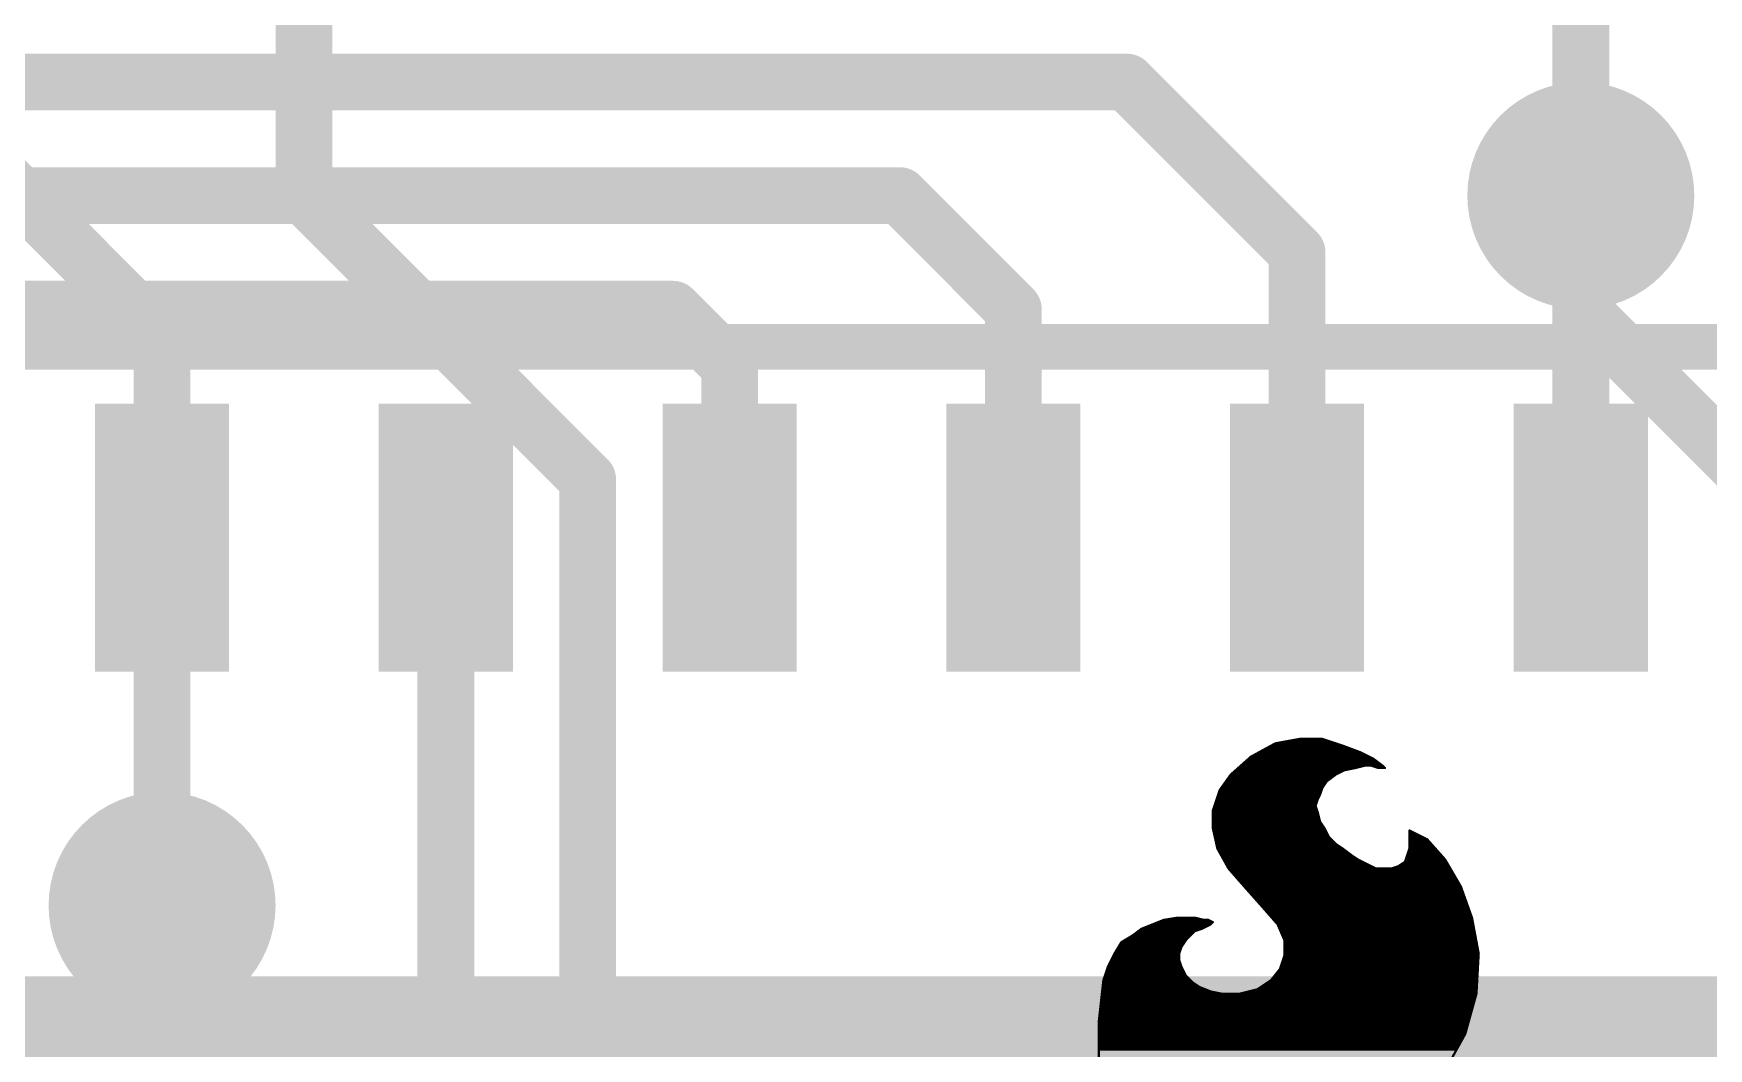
# Model space of a CAD drawing. Extents: x -27 to 80, y -18 to 25.
# Drawn here: x 19.11 to 26.61, y 10.16 to 14.7 of the extents above; entities that cross this region are included whole.
import ezdxf

# ---------------------------------------------------------------- set-up
doc = ezdxf.new("R2010")
doc.units = 0
for name, color, linetype in [('1', 12, 'CONTINUOUS'), ('16', 132, 'CONTINUOUS'), ('18', 110, 'CONTINUOUS'), ('21', 41, 'CONTINUOUS'), ('51', 53, 'CONTINUOUS')]:
    doc.layers.add(name, color=color, linetype=linetype)

# ---------------------------------------------------------------- blocks, each defined once
blk = doc.blocks.new('RECT')
blk.add_solid([(-0.5, -0.5), (0.5, -0.5), (-0.5, 0.5), (0.5, 0.5)])
blk = doc.blocks.new('ROUNDV')
at = {"const_width": 0.5}
blk.add_lwpolyline([(0, -0.25, 1), (0, 0.25, 1), (0, -0.25)], format="xyb", dxfattribs=at)

msp = doc.modelspace()

# ---------------------------------------------------------------- linework, layer by layer
at = {"layer": '1', "const_width": 0.254}
for points in [[(24.003, 14.478), (17.018, 14.478)], [(24.765, 13.716), (24.003, 14.478)], [(22.987, 13.97), (17.272, 13.97)], [(23.495, 13.462), (22.987, 13.97)], [(26.035, 12.44), (26.035, 13.97)], [(24.765, 12.44), (24.765, 13.716)], [(21.971, 13.462), (17.653, 13.462)], [(22.225, 13.208), (21.971, 13.462)], [(23.495, 12.44), (23.495, 13.462)], [(22.225, 12.44), (22.225, 13.208)], [(19.685, 12.44), (19.685, 10.795)], [(20.955, 12.44), (20.955, 10.414)], [(20.955, 10.414), (20.32, 9.779)]]:
    msp.add_lwpolyline(points, dxfattribs=at)
at = {"layer": '1', "const_width": 0.127}
for points in [[(24.0479, 14.5229, 1), (23.9581, 14.4331)], [(24.003, 14.4145, 1), (24.003, 14.5415)], [(23.0319, 14.0149, 1), (22.9421, 13.9251)], [(22.987, 13.9065, 1), (22.987, 14.0335)], [(26.0985, 13.97, 1), (25.9715, 13.97)], [(24.8285, 13.716, 1), (24.7015, 13.716)], [(24.7201, 13.6711, 1), (24.8099, 13.7609)], [(22.0159, 13.5069, 1), (21.9261, 13.4171)], [(21.971, 13.3985, 1), (21.971, 13.5255)], [(23.5585, 13.462, 1), (23.4315, 13.462)], [(23.4501, 13.4171, 1), (23.5399, 13.5069)], [(22.2885, 13.208, 1), (22.1615, 13.208)], [(22.1801, 13.1631, 1), (22.2699, 13.2529)], [(19.7485, 12.44, 1), (19.6215, 12.44)], [(21.0185, 12.44, 1), (20.8915, 12.44)], [(22.1615, 12.44, 1), (22.2885, 12.44)], [(23.4315, 12.44, 1), (23.5585, 12.44)], [(24.7015, 12.44, 1), (24.8285, 12.44)], [(25.9715, 12.44, 1), (26.0985, 12.44)], [(19.6215, 10.795, 1), (19.7485, 10.795)], [(20.9999, 10.3691, 1), (20.9101, 10.4589)], [(20.8915, 10.414, 1), (21.0185, 10.414)]]:
    msp.add_lwpolyline(points, format="xyb", dxfattribs=at)
at = {"layer": '16', "const_width": 0.254}
for points in [[(26.035, 15.494), (26.035, 13.97)], [(20.32, 15.367), (20.32, 13.97)], [(19.685, 13.335), (17.78, 15.24)], [(20.32, 13.97), (21.59, 12.7)], [(26.035, 13.97), (26.035, 13.462)], [(26.797, 12.7), (26.035, 13.462)], [(19.685, 10.795), (19.685, 13.335)], [(21.59, 12.7), (21.59, 8.89)]]:
    msp.add_lwpolyline(points, dxfattribs=at)
at = {"layer": '16', "const_width": 0.127}
for points in [[(20.3649, 14.0149, 1), (20.2751, 13.9251)], [(26.0985, 13.97, 1), (25.9715, 13.97)], [(20.2565, 13.97, 1), (20.3835, 13.97)], [(25.9715, 13.97, 1), (26.0985, 13.97)], [(26.0799, 13.5069, 1), (25.9901, 13.4171)], [(25.9715, 13.462, 1), (26.0985, 13.462)], [(19.7485, 13.335, 1), (19.6215, 13.335)], [(19.6401, 13.2901, 1), (19.7299, 13.3799)], [(21.6535, 12.7, 1), (21.5265, 12.7)], [(21.5451, 12.6551, 1), (21.6349, 12.7449)], [(19.6215, 10.795, 1), (19.7485, 10.795)]]:
    msp.add_lwpolyline(points, format="xyb", dxfattribs=at)
at = {"layer": '21'}
for points, const_width in [([(17.9832, 13.2937), (27.7368, 13.2937)], 0.2032), ([(24.668, 11.52), (24.558, 11.46)], 0.01), ([(24.5763, 11.47), (25.068, 11.47)], 0.01), ([(24.5947, 11.48), (25.048, 11.48)], 0.01), ([(24.613, 11.49), (25.0213, 11.49)], 0.01), ([(24.6313, 11.5), (24.9947, 11.5)], 0.01), ([(24.6497, 11.51), (24.968, 11.51)], 0.01), ([(24.778, 11.54), (24.668, 11.52)], 0.01), ([(24.668, 11.52), (24.938, 11.52)], 0.01), ([(24.723, 11.53), (24.908, 11.53)], 0.01), ([(24.878, 11.54), (24.778, 11.54)], 0.01), ([(24.968, 11.51), (24.878, 11.54)], 0.01), ([(25.048, 11.48), (24.968, 11.51)], 0.01), ([(25.108, 11.45), (25.048, 11.48)], 0.01), ([(24.558, 11.46), (24.468, 11.38)], 0.01), ([(24.4905, 11.4), (24.978, 11.4)], 0.01), ([(24.5018, 11.41), (25.028, 11.41)], 0.01), ([(24.513, 11.42), (25.148, 11.42)], 0.01), ([(24.5243, 11.43), (25.1347, 11.43)], 0.01), ([(24.5355, 11.44), (25.1213, 11.44)], 0.01), ([(24.5467, 11.45), (25.108, 11.45)], 0.01), ([(24.558, 11.46), (25.088, 11.46)], 0.01), ([(24.938, 11.38), (24.978, 11.4)], 0.01), ([(24.978, 11.4), (25.028, 11.41)], 0.01), ([(25.028, 11.41), (25.068, 11.42)], 0.01), ([(25.068, 11.42), (25.098, 11.42)], 0.01), ([(25.098, 11.42), (25.128, 11.41)], 0.01), ([(25.148, 11.42), (25.108, 11.45)], 0.01), ([(25.128, 11.41), (25.158, 11.41)], 0.01), ([(25.128, 11.41), (25.158, 11.41)], 0.01), ([(25.158, 11.41), (25.148, 11.42)], 0.01), ([(24.468, 11.38), (24.418, 11.31)], 0.01), ([(24.4251, 11.32), (24.878, 11.32)], 0.01), ([(24.4323, 11.33), (24.8847, 11.33)], 0.01), ([(24.4394, 11.34), (24.8913, 11.34)], 0.01), ([(24.4466, 11.35), (24.898, 11.35)], 0.01), ([(24.4537, 11.36), (24.9113, 11.36)], 0.01), ([(24.4609, 11.37), (24.9247, 11.37)], 0.01), ([(24.468, 11.38), (24.938, 11.38)], 0.01), ([(24.4793, 11.39), (24.958, 11.39)], 0.01), ([(24.868, 11.29), (24.878, 11.32)], 0.01), ([(24.878, 11.32), (24.898, 11.35)], 0.01), ([(24.898, 11.35), (24.938, 11.38)], 0.01), ([(24.418, 11.31), (24.388, 11.22)], 0.01), ([(24.398, 11.25), (24.8513, 11.25)], 0.01), ([(24.4013, 11.26), (24.8547, 11.26)], 0.01), ([(24.4047, 11.27), (24.858, 11.27)], 0.01), ([(24.408, 11.28), (24.863, 11.28)], 0.01), ([(24.4113, 11.29), (24.868, 11.29)], 0.01), ([(24.4147, 11.3), (24.8713, 11.3)], 0.01), ([(24.418, 11.31), (24.8747, 11.31)], 0.01), ([(24.848, 11.24), (24.858, 11.27)], 0.01), ([(24.858, 11.27), (24.868, 11.29)], 0.01), ([(24.388, 11.22), (24.388, 11.14)], 0.01), ([(24.388, 11.22), (24.8547, 11.22)], 0.01), ([(24.388, 11.21), (24.858, 11.21)], 0.01), ([(24.388, 11.2), (24.8605, 11.2)], 0.01), ([(24.388, 11.19), (24.863, 11.19)], 0.01), ([(24.388, 11.18), (24.8655, 11.18)], 0.01), ([(24.388, 11.17), (24.868, 11.17)], 0.01), ([(24.3913, 11.23), (24.8513, 11.23)], 0.01), ([(24.3947, 11.24), (24.848, 11.24)], 0.01), ([(24.858, 11.21), (24.848, 11.24)], 0.01), ([(24.868, 11.17), (24.858, 11.21)], 0.01), ([(24.888, 11.14), (24.868, 11.17)], 0.01), ([(24.388, 11.16), (24.8747, 11.16)], 0.01), ([(24.388, 11.15), (24.8813, 11.15)], 0.01), ([(24.388, 11.14), (24.408, 11.05)], 0.01), ([(24.388, 11.14), (24.888, 11.14)], 0.01), ([(24.3902, 11.13), (24.893, 11.13)], 0.01), ([(24.3924, 11.12), (24.898, 11.12)], 0.01), ([(24.3947, 11.11), (24.903, 11.11)], 0.01), ([(24.3969, 11.1), (24.908, 11.1)], 0.01), ([(24.908, 11.1), (24.888, 11.14)], 0.01), ([(24.938, 11.07), (24.908, 11.1)], 0.01), ([(25.268, 11.13), (25.268, 11.05)], 0.01), ([(25.348, 11.09), (25.268, 11.13)], 0.01), ([(25.268, 11.12), (25.288, 11.12)], 0.01), ([(25.268, 11.11), (25.308, 11.11)], 0.01), ([(25.268, 11.1), (25.328, 11.1)], 0.01), ([(24.3991, 11.09), (24.918, 11.09)], 0.01), ([(24.4013, 11.08), (24.928, 11.08)], 0.01), ([(24.4036, 11.07), (24.938, 11.07)], 0.01), ([(24.4058, 11.06), (24.953, 11.06)], 0.01), ([(24.408, 11.05), (24.458, 10.96)], 0.01), ([(24.408, 11.05), (24.968, 11.05)], 0.01), ([(24.4136, 11.04), (24.9813, 11.04)], 0.01), ([(24.4191, 11.03), (24.9947, 11.03)], 0.01), ([(24.4247, 11.02), (25.008, 11.02)], 0.01), ([(24.968, 11.05), (24.938, 11.07)], 0.01), ([(25.008, 11.02), (24.968, 11.05)], 0.01), ([(25.038, 11), (25.008, 11.02)], 0.01), ([(25.258, 11.02), (25.248, 10.99)], 0.01), ([(25.268, 11.05), (25.258, 11.02)], 0.01), ([(25.258, 11.02), (25.4102, 11.02)], 0.01), ([(25.2613, 11.03), (25.4013, 11.03)], 0.01), ([(25.2647, 11.04), (25.3924, 11.04)], 0.01), ([(25.268, 11.09), (25.348, 11.09)], 0.01), ([(25.268, 11.08), (25.3569, 11.08)], 0.01), ([(25.268, 11.07), (25.3658, 11.07)], 0.01), ([(25.268, 11.06), (25.3747, 11.06)], 0.01), ([(25.268, 11.05), (25.3836, 11.05)], 0.01), ([(25.428, 11), (25.348, 11.09)], 0.01), ([(24.4302, 11.01), (25.023, 11.01)], 0.01), ([(24.4358, 11), (25.038, 11)], 0.01), ([(24.4413, 10.99), (25.058, 10.99)], 0.01), ([(24.4469, 10.98), (25.078, 10.98)], 0.01), ([(24.4524, 10.97), (25.098, 10.97)], 0.01), ([(24.458, 10.96), (24.528, 10.88)], 0.01), ([(24.458, 10.96), (25.118, 10.96)], 0.01), ([(24.4668, 10.95), (25.4572, 10.95)], 0.01), ([(25.078, 10.98), (25.038, 11)], 0.01), ([(25.118, 10.96), (25.078, 10.98)], 0.01), ([(25.188, 10.96), (25.118, 10.96)], 0.01), ([(25.218, 10.97), (25.188, 10.96)], 0.01), ([(25.188, 10.96), (25.4513, 10.96)], 0.01), ([(25.248, 10.99), (25.218, 10.97)], 0.01), ([(25.218, 10.97), (25.4455, 10.97)], 0.01), ([(25.233, 10.98), (25.4397, 10.98)], 0.01), ([(25.248, 10.99), (25.4338, 10.99)], 0.01), ([(25.2513, 11), (25.428, 11)], 0.01), ([(25.2547, 11.01), (25.4191, 11.01)], 0.01), ([(25.498, 10.88), (25.428, 11)], 0.01), ([(24.4755, 10.94), (25.463, 10.94)], 0.01), ([(24.4842, 10.93), (25.4688, 10.93)], 0.01), ([(24.493, 10.92), (25.4747, 10.92)], 0.01), ([(24.5018, 10.91), (25.4805, 10.91)], 0.01), ([(24.5105, 10.9), (25.4863, 10.9)], 0.01), ([(24.5192, 10.89), (25.4922, 10.89)], 0.01), ([(24.528, 10.88), (24.608, 10.79)], 0.01), ([(24.528, 10.88), (25.498, 10.88)], 0.01), ([(24.5369, 10.87), (25.5016, 10.87)], 0.01), ([(25.548, 10.74), (25.498, 10.88)], 0.01), ([(24.5458, 10.86), (25.5051, 10.86)], 0.01), ([(24.5547, 10.85), (25.5087, 10.85)], 0.01), ([(24.5636, 10.84), (25.5123, 10.84)], 0.01), ([(24.5724, 10.83), (25.5159, 10.83)], 0.01), ([(24.5813, 10.82), (25.5194, 10.82)], 0.01), ([(24.5902, 10.81), (25.523, 10.81)], 0.01), ([(24.5991, 10.8), (25.5266, 10.8)], 0.01), ([(24.168, 10.73), (24.118, 10.71)], 0.01), ([(24.143, 10.72), (24.388, 10.72)], 0.01), ([(24.228, 10.74), (24.168, 10.73)], 0.01), ([(24.168, 10.73), (24.348, 10.73)], 0.01), ([(24.308, 10.74), (24.228, 10.74)], 0.01), ([(24.348, 10.73), (24.308, 10.74)], 0.01), ([(24.368, 10.73), (24.348, 10.73)], 0.01), ([(24.388, 10.72), (24.368, 10.73)], 0.01), ([(24.378, 10.71), (24.388, 10.72)], 0.01), ([(24.608, 10.79), (24.678, 10.71)], 0.01), ([(24.608, 10.79), (25.5301, 10.79)], 0.01), ([(24.6167, 10.78), (25.5337, 10.78)], 0.01), ([(24.6255, 10.77), (25.5373, 10.77)], 0.01), ([(24.6343, 10.76), (25.5409, 10.76)], 0.01), ([(24.643, 10.75), (25.5444, 10.75)], 0.01), ([(24.6517, 10.74), (25.548, 10.74)], 0.01), ([(24.6605, 10.73), (25.5499, 10.73)], 0.01), ([(24.6693, 10.72), (25.5518, 10.72)], 0.01), ([(25.578, 10.58), (25.548, 10.74)], 0.01), ([(24.028, 10.66), (23.978, 10.63)], 0.01), ([(24.0113, 10.65), (24.278, 10.65)], 0.01), ([(24.068, 10.69), (24.028, 10.66)], 0.01), ([(24.028, 10.66), (24.288, 10.66)], 0.01), ([(24.0413, 10.67), (24.298, 10.67)], 0.01), ([(24.0547, 10.68), (24.308, 10.68)], 0.01), ([(24.118, 10.71), (24.068, 10.69)], 0.01), ([(24.068, 10.69), (24.338, 10.69)], 0.01), ([(24.093, 10.7), (24.358, 10.7)], 0.01), ([(24.118, 10.71), (24.378, 10.71)], 0.01), ([(24.268, 10.64), (24.288, 10.66)], 0.01), ([(24.288, 10.66), (24.308, 10.68)], 0.01), ([(24.308, 10.68), (24.338, 10.69)], 0.01), ([(24.338, 10.69), (24.358, 10.7)], 0.01), ([(24.358, 10.7), (24.378, 10.71)], 0.01), ([(24.678, 10.71), (24.708, 10.64)], 0.01), ([(24.678, 10.71), (25.5536, 10.71)], 0.01), ([(24.6823, 10.7), (25.5555, 10.7)], 0.01), ([(24.6866, 10.69), (25.5574, 10.69)], 0.01), ([(24.6909, 10.68), (25.5593, 10.68)], 0.01), ([(24.6951, 10.67), (25.5611, 10.67)], 0.01), ([(24.6994, 10.66), (25.563, 10.66)], 0.01), ([(24.7037, 10.65), (25.5649, 10.65)], 0.01), ([(23.948, 10.58), (23.918, 10.52)], 0.01), ([(23.943, 10.57), (24.238, 10.57)], 0.01), ([(23.978, 10.63), (23.948, 10.58)], 0.01), ([(23.948, 10.58), (24.238, 10.58)], 0.01), ([(23.954, 10.59), (24.2413, 10.59)], 0.01), ([(23.96, 10.6), (24.2447, 10.6)], 0.01), ([(23.966, 10.61), (24.248, 10.61)], 0.01), ([(23.972, 10.62), (24.2547, 10.62)], 0.01), ([(23.978, 10.63), (24.2613, 10.63)], 0.01), ([(23.9947, 10.64), (24.268, 10.64)], 0.01), ([(24.238, 10.58), (24.248, 10.61)], 0.01), ([(24.238, 10.55), (24.238, 10.58)], 0.01), ([(24.248, 10.61), (24.268, 10.64)], 0.01), ([(24.708, 10.57), (24.688, 10.51)], 0.01), ([(24.708, 10.64), (24.708, 10.57)], 0.01), ([(24.708, 10.64), (25.5668, 10.64)], 0.01), ([(24.708, 10.63), (25.5686, 10.63)], 0.01), ([(24.708, 10.62), (25.5705, 10.62)], 0.01), ([(24.708, 10.61), (25.5724, 10.61)], 0.01), ([(24.708, 10.6), (25.5743, 10.6)], 0.01), ([(24.708, 10.59), (25.5761, 10.59)], 0.01), ([(24.708, 10.58), (25.578, 10.58)], 0.01), ([(24.708, 10.57), (25.5774, 10.57)], 0.01), ([(25.568, 10.4), (25.578, 10.58)], 0.01), ([(23.918, 10.52), (23.898, 10.46)], 0.01), ([(23.9113, 10.5), (24.258, 10.5)], 0.01), ([(23.9147, 10.51), (24.253, 10.51)], 0.01), ([(23.918, 10.52), (24.248, 10.52)], 0.01), ([(23.923, 10.53), (24.2447, 10.53)], 0.01), ([(23.928, 10.54), (24.2413, 10.54)], 0.01), ([(23.933, 10.55), (24.238, 10.55)], 0.01), ([(23.938, 10.56), (24.238, 10.56)], 0.01), ([(24.248, 10.52), (24.238, 10.55)], 0.01), ([(24.268, 10.48), (24.248, 10.52)], 0.01), ([(24.688, 10.51), (24.648, 10.46)], 0.01), ([(24.68, 10.5), (25.5736, 10.5)], 0.01), ([(24.688, 10.51), (25.5741, 10.51)], 0.01), ([(24.6913, 10.52), (25.5747, 10.52)], 0.01), ([(24.6947, 10.53), (25.5752, 10.53)], 0.01), ([(24.698, 10.54), (25.5758, 10.54)], 0.01), ([(24.7013, 10.55), (25.5763, 10.55)], 0.01), ([(24.7047, 10.56), (25.5769, 10.56)], 0.01), ([(23.898, 10.46), (23.888, 10.37)], 0.01), ([(23.8936, 10.42), (24.353, 10.42)], 0.01), ([(23.8947, 10.43), (24.328, 10.43)], 0.01), ([(23.8958, 10.44), (24.313, 10.44)], 0.01), ([(23.8969, 10.45), (24.298, 10.45)], 0.01), ([(23.898, 10.46), (24.288, 10.46)], 0.01), ([(23.9013, 10.47), (24.278, 10.47)], 0.01), ([(23.9047, 10.48), (24.268, 10.48)], 0.01), ([(23.908, 10.49), (24.263, 10.49)], 0.01), ([(24.298, 10.45), (24.268, 10.48)], 0.01), ([(24.328, 10.43), (24.298, 10.45)], 0.01), ([(24.378, 10.41), (24.328, 10.43)], 0.01), ([(24.588, 10.42), (24.508, 10.4)], 0.01), ([(24.648, 10.46), (24.588, 10.42)], 0.01), ([(24.588, 10.42), (25.5691, 10.42)], 0.01), ([(24.603, 10.43), (25.5697, 10.43)], 0.01), ([(24.618, 10.44), (25.5702, 10.44)], 0.01), ([(24.633, 10.45), (25.5708, 10.45)], 0.01), ([(24.648, 10.46), (25.5713, 10.46)], 0.01), ([(24.656, 10.47), (25.5719, 10.47)], 0.01), ([(24.664, 10.48), (25.5724, 10.48)], 0.01), ([(24.672, 10.49), (25.573, 10.49)], 0.01), ([(23.888, 10.37), (23.878, 10.28)], 0.01), ([(23.8858, 10.35), (25.5541, 10.35)], 0.01), ([(23.8869, 10.36), (25.5569, 10.36)], 0.01), ([(23.888, 10.37), (25.5597, 10.37)], 0.01), ([(23.8891, 10.38), (25.5624, 10.38)], 0.01), ([(23.8902, 10.39), (25.5652, 10.39)], 0.01), ([(23.8913, 10.4), (24.428, 10.4)], 0.01), ([(23.8924, 10.41), (24.378, 10.41)], 0.01), ([(24.428, 10.4), (24.378, 10.41)], 0.01), ([(24.508, 10.4), (24.428, 10.4)], 0.01), ([(24.508, 10.4), (25.568, 10.4)], 0.01), ([(24.548, 10.41), (25.5686, 10.41)], 0.01), ([(25.518, 10.22), (25.568, 10.4)], 0.01), ([(23.878, 10.28), (23.878, 9)], 0.01), ([(23.878, 10.28), (25.5347, 10.28)], 0.01), ([(23.878, 10.27), (25.5319, 10.27)], 0.01), ([(23.8791, 10.29), (25.5374, 10.29)], 0.01), ([(23.8802, 10.3), (25.5402, 10.3)], 0.01), ([(23.8813, 10.31), (25.543, 10.31)], 0.01), ([(23.8824, 10.32), (25.5458, 10.32)], 0.01), ([(23.8836, 10.33), (25.5486, 10.33)], 0.01), ([(23.8847, 10.34), (25.5513, 10.34)], 0.01), ([(23.878, 10.26), (25.5291, 10.26)], 0.01), ([(23.878, 10.25), (25.5263, 10.25)], 0.01), ([(23.878, 10.24), (25.5236, 10.24)], 0.01), ([(23.878, 10.23), (25.5208, 10.23)], 0.01), ([(23.878, 10.22), (25.518, 10.22)], 0.01), ([(23.878, 10.21), (25.5124, 10.21)], 0.01), ([(23.878, 10.2), (25.5069, 10.2)], 0.01), ([(25.418, 10.04), (25.518, 10.22)], 0.01), ([(23.878, 10.19), (25.5013, 10.19)], 0.01), ([(23.878, 10.18), (25.4958, 10.18)], 0.01), ([(23.878, 10.17), (25.4902, 10.17)], 0.01), ([(23.878, 10.16), (25.4847, 10.16)], 0.01), ([(23.878, 10.15), (25.4791, 10.15)], 0.01)]:
    msp.add_lwpolyline(points, dxfattribs=dict(at, const_width=const_width))
at = {"layer": '21', "const_width": 0.005}
for points in [[(24.5763, 11.4725, 1), (24.5763, 11.4675)], [(24.5947, 11.4825, 1), (24.5947, 11.4775)], [(24.613, 11.4925, 1), (24.613, 11.4875)], [(24.6313, 11.5025, 1), (24.6313, 11.4975)], [(24.6497, 11.5125, 1), (24.6497, 11.5075)], [(24.6676, 11.5225, 1), (24.6684, 11.5175)], [(24.668, 11.5225, 1), (24.668, 11.5175)], [(24.6692, 11.5178, 1), (24.6668, 11.5222)], [(24.723, 11.5325, 1), (24.723, 11.5275)], [(24.778, 11.5425, 1), (24.778, 11.5375)], [(24.7784, 11.5375, 1), (24.7776, 11.5425)], [(24.8788, 11.5424, 1), (24.8772, 11.5376)], [(24.878, 11.5375, 1), (24.878, 11.5425)], [(24.908, 11.5275, 1), (24.908, 11.5325)], [(24.938, 11.5175, 1), (24.938, 11.5225)], [(24.9689, 11.5123, 1), (24.9671, 11.5077)], [(24.9672, 11.5076, 1), (24.9688, 11.5124)], [(24.968, 11.5075, 1), (24.968, 11.5125)], [(24.9947, 11.4975, 1), (24.9947, 11.5025)], [(25.0213, 11.4875, 1), (25.0213, 11.4925)], [(25.0491, 11.4822, 1), (25.0469, 11.4778)], [(25.0471, 11.4777, 1), (25.0489, 11.4823)], [(25.048, 11.4775, 1), (25.048, 11.4825)], [(25.068, 11.4675, 1), (25.068, 11.4725)], [(24.4905, 11.4025, 1), (24.4905, 11.3975)], [(24.5018, 11.4125, 1), (24.5018, 11.4075)], [(24.513, 11.4225, 1), (24.513, 11.4175)], [(24.5243, 11.4325, 1), (24.5243, 11.4275)], [(24.5355, 11.4425, 1), (24.5355, 11.4375)], [(24.5467, 11.4525, 1), (24.5467, 11.4475)], [(24.558, 11.4625, 1), (24.558, 11.4575)], [(24.5568, 11.4622, 1), (24.5592, 11.4578)], [(24.5597, 11.4581, 1), (24.5563, 11.4619)], [(24.9775, 11.4025, 1), (24.9785, 11.3975)], [(24.9791, 11.3978, 1), (24.9769, 11.4022)], [(24.978, 11.3975, 1), (24.978, 11.4025)], [(25.0274, 11.4124, 1), (25.0286, 11.4076)], [(25.0285, 11.4075, 1), (25.0275, 11.4125)], [(25.028, 11.4075, 1), (25.028, 11.4125)], [(25.068, 11.4225, 1), (25.068, 11.4175)], [(25.0686, 11.4176, 1), (25.0674, 11.4224)], [(25.088, 11.4575, 1), (25.088, 11.4625)], [(25.0988, 11.4224, 1), (25.0972, 11.4176)], [(25.098, 11.4175, 1), (25.098, 11.4225)], [(25.1095, 11.452, 1), (25.1065, 11.448)], [(25.1069, 11.4478, 1), (25.1091, 11.4522)], [(25.108, 11.4475, 1), (25.108, 11.4525)], [(25.1213, 11.4375, 1), (25.1213, 11.4425)], [(25.128, 11.4125, 1), (25.128, 11.4075)], [(25.128, 11.4125, 1), (25.128, 11.4075)], [(25.1272, 11.4076, 1), (25.1288, 11.4124)], [(25.1347, 11.4275, 1), (25.1347, 11.4325)], [(25.1498, 11.4218, 1), (25.1462, 11.4182)], [(25.1465, 11.418, 1), (25.1495, 11.422)], [(25.148, 11.4175, 1), (25.148, 11.4225)], [(25.1562, 11.4082, 1), (25.1598, 11.4118)], [(25.158, 11.4075, 1), (25.158, 11.4125)], [(25.158, 11.4075, 1), (25.158, 11.4125)], [(24.4251, 11.3225, 1), (24.4251, 11.3175)], [(24.4323, 11.3325, 1), (24.4323, 11.3275)], [(24.4394, 11.3425, 1), (24.4394, 11.3375)], [(24.4466, 11.3525, 1), (24.4466, 11.3475)], [(24.4537, 11.3625, 1), (24.4537, 11.3575)], [(24.4609, 11.3725, 1), (24.4609, 11.3675)], [(24.468, 11.3825, 1), (24.468, 11.3775)], [(24.4663, 11.3819, 1), (24.4697, 11.3781)], [(24.47, 11.3785, 1), (24.466, 11.3815)], [(24.4793, 11.3925, 1), (24.4793, 11.3875)], [(24.8759, 11.3214, 1), (24.8801, 11.3186)], [(24.8804, 11.3192, 1), (24.8756, 11.3208)], [(24.878, 11.3175, 1), (24.878, 11.3225)], [(24.8847, 11.3275, 1), (24.8847, 11.3325)], [(24.8913, 11.3375, 1), (24.8913, 11.3425)], [(24.8965, 11.352, 1), (24.8995, 11.348)], [(24.9001, 11.3486, 1), (24.8959, 11.3514)], [(24.898, 11.3475, 1), (24.898, 11.3525)], [(24.9113, 11.3575, 1), (24.9113, 11.3625)], [(24.9247, 11.3675, 1), (24.9247, 11.3725)], [(24.9369, 11.3822, 1), (24.9391, 11.3778)], [(24.9395, 11.378, 1), (24.9365, 11.382)], [(24.938, 11.3775, 1), (24.938, 11.3825)], [(24.958, 11.3875, 1), (24.958, 11.3925)], [(24.398, 11.2525, 1), (24.398, 11.2475)], [(24.4013, 11.2625, 1), (24.4013, 11.2575)], [(24.4047, 11.2725, 1), (24.4047, 11.2675)], [(24.408, 11.2825, 1), (24.408, 11.2775)], [(24.4113, 11.2925, 1), (24.4113, 11.2875)], [(24.4147, 11.3025, 1), (24.4147, 11.2975)], [(24.418, 11.3125, 1), (24.418, 11.3075)], [(24.416, 11.3115, 1), (24.42, 11.3085)], [(24.4204, 11.3092, 1), (24.4156, 11.3108)], [(24.8513, 11.2475, 1), (24.8513, 11.2525)], [(24.8547, 11.2575, 1), (24.8547, 11.2625)], [(24.8558, 11.2711, 1), (24.8602, 11.2689)], [(24.8604, 11.2692, 1), (24.8556, 11.2708)], [(24.858, 11.2675, 1), (24.858, 11.2725)], [(24.863, 11.2775, 1), (24.863, 11.2825)], [(24.8656, 11.2908, 1), (24.8704, 11.2892)], [(24.8702, 11.2889, 1), (24.8658, 11.2911)], [(24.868, 11.2875, 1), (24.868, 11.2925)], [(24.8713, 11.2975, 1), (24.8713, 11.3025)], [(24.8747, 11.3075, 1), (24.8747, 11.3125)], [(24.3905, 11.22, 1), (24.3855, 11.22)], [(24.388, 11.2225, 1), (24.388, 11.2175)], [(24.3856, 11.2208, 1), (24.3904, 11.2192)], [(24.388, 11.2125, 1), (24.388, 11.2075)], [(24.388, 11.2025, 1), (24.388, 11.1975)], [(24.388, 11.1925, 1), (24.388, 11.1875)], [(24.388, 11.1825, 1), (24.388, 11.1775)], [(24.388, 11.1725, 1), (24.388, 11.1675)], [(24.3913, 11.2325, 1), (24.3913, 11.2275)], [(24.3947, 11.2425, 1), (24.3947, 11.2375)], [(24.8504, 11.2408, 1), (24.8456, 11.2392)], [(24.8456, 11.2408, 1), (24.8504, 11.2392)], [(24.848, 11.2375, 1), (24.848, 11.2425)], [(24.8513, 11.2275, 1), (24.8513, 11.2325)], [(24.8547, 11.2175, 1), (24.8547, 11.2225)], [(24.8604, 11.2106, 1), (24.8556, 11.2094)], [(24.8556, 11.2092, 1), (24.8604, 11.2108)], [(24.858, 11.2075, 1), (24.858, 11.2125)], [(24.8605, 11.1975, 1), (24.8605, 11.2025)], [(24.863, 11.1875, 1), (24.863, 11.1925)], [(24.8655, 11.1775, 1), (24.8655, 11.1825)], [(24.8701, 11.1714, 1), (24.8659, 11.1686)], [(24.8656, 11.1694, 1), (24.8704, 11.1706)], [(24.868, 11.1675, 1), (24.868, 11.1725)], [(24.388, 11.1625, 1), (24.388, 11.1575)], [(24.388, 11.1525, 1), (24.388, 11.1475)], [(24.3904, 11.1405, 1), (24.3856, 11.1395)], [(24.388, 11.1425, 1), (24.388, 11.1375)], [(24.3855, 11.14, 1), (24.3905, 11.14)], [(24.3902, 11.1325, 1), (24.3902, 11.1275)], [(24.3924, 11.1225, 1), (24.3924, 11.1175)], [(24.3947, 11.1125, 1), (24.3947, 11.1075)], [(24.3969, 11.1025, 1), (24.3969, 11.0975)], [(24.8747, 11.1575, 1), (24.8747, 11.1625)], [(24.8813, 11.1475, 1), (24.8813, 11.1525)], [(24.8902, 11.1411, 1), (24.8858, 11.1389)], [(24.8859, 11.1386, 1), (24.8901, 11.1414)], [(24.888, 11.1375, 1), (24.888, 11.1425)], [(24.893, 11.1275, 1), (24.893, 11.1325)], [(24.898, 11.1175, 1), (24.898, 11.1225)], [(24.903, 11.1075, 1), (24.903, 11.1125)], [(24.9098, 11.1018, 1), (24.9062, 11.0982)], [(24.9058, 11.0989, 1), (24.9102, 11.1011)], [(24.908, 11.0975, 1), (24.908, 11.1025)], [(25.2705, 11.13, 1), (25.2655, 11.13)], [(25.2691, 11.1322, 1), (25.2669, 11.1278)], [(25.268, 11.1225, 1), (25.268, 11.1175)], [(25.268, 11.1125, 1), (25.268, 11.1075)], [(25.268, 11.1025, 1), (25.268, 11.0975)], [(25.288, 11.1175, 1), (25.288, 11.1225)], [(25.308, 11.1075, 1), (25.308, 11.1125)], [(25.328, 11.0975, 1), (25.328, 11.1025)], [(24.3991, 11.0925, 1), (24.3991, 11.0875)], [(24.4013, 11.0825, 1), (24.4013, 11.0775)], [(24.4036, 11.0725, 1), (24.4036, 11.0675)], [(24.4058, 11.0625, 1), (24.4058, 11.0575)], [(24.4102, 11.0512, 1), (24.4058, 11.0488)], [(24.408, 11.0525, 1), (24.408, 11.0475)], [(24.4056, 11.0495, 1), (24.4104, 11.0505)], [(24.4136, 11.0425, 1), (24.4136, 11.0375)], [(24.4191, 11.0325, 1), (24.4191, 11.0275)], [(24.4247, 11.0225, 1), (24.4247, 11.0175)], [(24.918, 11.0875, 1), (24.918, 11.0925)], [(24.928, 11.0775, 1), (24.928, 11.0825)], [(24.9394, 11.0721, 1), (24.9366, 11.0679)], [(24.9362, 11.0682, 1), (24.9398, 11.0718)], [(24.938, 11.0675, 1), (24.938, 11.0725)], [(24.953, 11.0575, 1), (24.953, 11.0625)], [(24.9695, 11.052, 1), (24.9665, 11.048)], [(24.9666, 11.0479, 1), (24.9694, 11.0521)], [(24.968, 11.0475, 1), (24.968, 11.0525)], [(24.9813, 11.0375, 1), (24.9813, 11.0425)], [(24.9947, 11.0275, 1), (24.9947, 11.0325)], [(25.0094, 11.0221, 1), (25.0066, 11.0179)], [(25.0065, 11.018, 1), (25.0095, 11.022)], [(25.008, 11.0175, 1), (25.008, 11.0225)], [(25.258, 11.0225, 1), (25.258, 11.0175)], [(25.2556, 11.0208, 1), (25.2604, 11.0192)], [(25.2604, 11.0192, 1), (25.2556, 11.0208)], [(25.2613, 11.0325, 1), (25.2613, 11.0275)], [(25.2647, 11.0425, 1), (25.2647, 11.0375)], [(25.268, 11.0925, 1), (25.268, 11.0875)], [(25.268, 11.0825, 1), (25.268, 11.0775)], [(25.268, 11.0725, 1), (25.268, 11.0675)], [(25.268, 11.0625, 1), (25.268, 11.0575)], [(25.268, 11.0525, 1), (25.268, 11.0475)], [(25.2655, 11.05, 1), (25.2705, 11.05)], [(25.2704, 11.0492, 1), (25.2656, 11.0508)], [(25.3499, 11.0917, 1), (25.3461, 11.0883)], [(25.3469, 11.0878, 1), (25.3491, 11.0922)], [(25.348, 11.0875, 1), (25.348, 11.0925)], [(25.3569, 11.0775, 1), (25.3569, 11.0825)], [(25.3658, 11.0675, 1), (25.3658, 11.0725)], [(25.3747, 11.0575, 1), (25.3747, 11.0625)], [(25.3836, 11.0475, 1), (25.3836, 11.0525)], [(25.3924, 11.0375, 1), (25.3924, 11.0425)], [(25.4013, 11.0275, 1), (25.4013, 11.0325)], [(25.4102, 11.0175, 1), (25.4102, 11.0225)], [(24.4302, 11.0125, 1), (24.4302, 11.0075)], [(24.4358, 11.0025, 1), (24.4358, 10.9975)], [(24.4413, 10.9925, 1), (24.4413, 10.9875)], [(24.4469, 10.9825, 1), (24.4469, 10.9775)], [(24.4524, 10.9725, 1), (24.4524, 10.9675)], [(24.4599, 10.9616, 1), (24.4561, 10.9584)], [(24.458, 10.9625, 1), (24.458, 10.9575)], [(24.4558, 10.9588, 1), (24.4602, 10.9612)], [(24.4668, 10.9525, 1), (24.4668, 10.9475)], [(25.023, 11.0075, 1), (25.023, 11.0125)], [(25.0391, 11.0022, 1), (25.0369, 10.9978)], [(25.0366, 10.9979, 1), (25.0394, 11.0021)], [(25.038, 10.9975, 1), (25.038, 11.0025)], [(25.058, 10.9875, 1), (25.058, 10.9925)], [(25.0791, 10.9822, 1), (25.0769, 10.9778)], [(25.0769, 10.9778, 1), (25.0791, 10.9822)], [(25.078, 10.9775, 1), (25.078, 10.9825)], [(25.098, 10.9675, 1), (25.098, 10.9725)], [(25.118, 10.9625, 1), (25.118, 10.9575)], [(25.1169, 10.9578, 1), (25.1191, 10.9622)], [(25.118, 10.9575, 1), (25.118, 10.9625)], [(25.188, 10.9625, 1), (25.188, 10.9575)], [(25.1872, 10.9624, 1), (25.1888, 10.9576)], [(25.188, 10.9575, 1), (25.188, 10.9625)], [(25.218, 10.9725, 1), (25.218, 10.9675)], [(25.2166, 10.9721, 1), (25.2194, 10.9679)], [(25.2188, 10.9676, 1), (25.2172, 10.9724)], [(25.233, 10.9825, 1), (25.233, 10.9775)], [(25.248, 10.9925, 1), (25.248, 10.9875)], [(25.2456, 10.9908, 1), (25.2504, 10.9892)], [(25.2494, 10.9879, 1), (25.2466, 10.9921)], [(25.2513, 11.0025, 1), (25.2513, 10.9975)], [(25.2547, 11.0125, 1), (25.2547, 11.0075)], [(25.4191, 11.0075, 1), (25.4191, 11.0125)], [(25.4302, 11.0013, 1), (25.4258, 10.9987)], [(25.4261, 10.9983, 1), (25.4299, 11.0017)], [(25.428, 10.9975, 1), (25.428, 11.0025)], [(25.4338, 10.9875, 1), (25.4338, 10.9925)], [(25.4397, 10.9775, 1), (25.4397, 10.9825)], [(25.4455, 10.9675, 1), (25.4455, 10.9725)], [(25.4513, 10.9575, 1), (25.4513, 10.9625)], [(25.4572, 10.9475, 1), (25.4572, 10.9525)], [(24.4755, 10.9425, 1), (24.4755, 10.9375)], [(24.4842, 10.9325, 1), (24.4842, 10.9275)], [(24.493, 10.9225, 1), (24.493, 10.9175)], [(24.5018, 10.9125, 1), (24.5018, 10.9075)], [(24.5105, 10.9025, 1), (24.5105, 10.8975)], [(24.5192, 10.8925, 1), (24.5192, 10.8875)], [(24.5299, 10.8817, 1), (24.5261, 10.8783)], [(24.528, 10.8825, 1), (24.528, 10.8775)], [(24.5261, 10.8784, 1), (24.5299, 10.8816)], [(24.5369, 10.8725, 1), (24.5369, 10.8675)], [(25.463, 10.9375, 1), (25.463, 10.9425)], [(25.4688, 10.9275, 1), (25.4688, 10.9325)], [(25.4747, 10.9175, 1), (25.4747, 10.9225)], [(25.4805, 10.9075, 1), (25.4805, 10.9125)], [(25.4863, 10.8975, 1), (25.4863, 10.9025)], [(25.4922, 10.8875, 1), (25.4922, 10.8925)], [(25.5004, 10.8808, 1), (25.4956, 10.8792)], [(25.4958, 10.8787, 1), (25.5002, 10.8813)], [(25.498, 10.8775, 1), (25.498, 10.8825)], [(25.5016, 10.8675, 1), (25.5016, 10.8725)], [(24.5458, 10.8625, 1), (24.5458, 10.8575)], [(24.5547, 10.8525, 1), (24.5547, 10.8475)], [(24.5636, 10.8425, 1), (24.5636, 10.8375)], [(24.5724, 10.8325, 1), (24.5724, 10.8275)], [(24.5813, 10.8225, 1), (24.5813, 10.8175)], [(24.5902, 10.8125, 1), (24.5902, 10.8075)], [(24.5991, 10.8025, 1), (24.5991, 10.7975)], [(25.5051, 10.8575, 1), (25.5051, 10.8625)], [(25.5087, 10.8475, 1), (25.5087, 10.8525)], [(25.5123, 10.8375, 1), (25.5123, 10.8425)], [(25.5159, 10.8275, 1), (25.5159, 10.8325)], [(25.5194, 10.8175, 1), (25.5194, 10.8225)], [(25.523, 10.8075, 1), (25.523, 10.8125)], [(25.5266, 10.7975, 1), (25.5266, 10.8025)], [(24.143, 10.7225, 1), (24.143, 10.7175)], [(24.1676, 10.7325, 1), (24.1684, 10.7275)], [(24.168, 10.7325, 1), (24.168, 10.7275)], [(24.1689, 10.7277, 1), (24.1671, 10.7323)], [(24.228, 10.7425, 1), (24.228, 10.7375)], [(24.2284, 10.7375, 1), (24.2276, 10.7425)], [(24.3086, 10.7424, 1), (24.3074, 10.7376)], [(24.308, 10.7375, 1), (24.308, 10.7425)], [(24.348, 10.7325, 1), (24.348, 10.7275)], [(24.3474, 10.7276, 1), (24.3486, 10.7324)], [(24.348, 10.7275, 1), (24.348, 10.7325)], [(24.3691, 10.7322, 1), (24.3669, 10.7278)], [(24.368, 10.7275, 1), (24.368, 10.7325)], [(24.3898, 10.7182, 1), (24.3862, 10.7218)], [(24.3869, 10.7178, 1), (24.3891, 10.7222)], [(24.388, 10.7175, 1), (24.388, 10.7225)], [(24.6099, 10.7916, 1), (24.6061, 10.7884)], [(24.608, 10.7925, 1), (24.608, 10.7875)], [(24.6061, 10.7883, 1), (24.6099, 10.7917)], [(24.6167, 10.7825, 1), (24.6167, 10.7775)], [(24.6255, 10.7725, 1), (24.6255, 10.7675)], [(24.6343, 10.7625, 1), (24.6343, 10.7575)], [(24.643, 10.7525, 1), (24.643, 10.7475)], [(24.6517, 10.7425, 1), (24.6517, 10.7375)], [(24.6605, 10.7325, 1), (24.6605, 10.7275)], [(24.6693, 10.7225, 1), (24.6693, 10.7175)], [(25.5301, 10.7875, 1), (25.5301, 10.7925)], [(25.5337, 10.7775, 1), (25.5337, 10.7825)], [(25.5373, 10.7675, 1), (25.5373, 10.7725)], [(25.5409, 10.7575, 1), (25.5409, 10.7625)], [(25.5444, 10.7475, 1), (25.5444, 10.7525)], [(25.5505, 10.7405, 1), (25.5455, 10.7395)], [(25.5456, 10.7392, 1), (25.5504, 10.7408)], [(25.548, 10.7375, 1), (25.548, 10.7425)], [(25.5499, 10.7275, 1), (25.5499, 10.7325)], [(25.5518, 10.7175, 1), (25.5518, 10.7225)], [(24.0113, 10.6525, 1), (24.0113, 10.6475)], [(24.028, 10.6625, 1), (24.028, 10.6575)], [(24.0265, 10.662, 1), (24.0295, 10.658)], [(24.0293, 10.6579, 1), (24.0267, 10.6621)], [(24.0413, 10.6725, 1), (24.0413, 10.6675)], [(24.0547, 10.6825, 1), (24.0547, 10.6775)], [(24.068, 10.6925, 1), (24.068, 10.6875)], [(24.0671, 10.6923, 1), (24.0689, 10.6877)], [(24.0695, 10.688, 1), (24.0665, 10.692)], [(24.093, 10.7025, 1), (24.093, 10.6975)], [(24.118, 10.7125, 1), (24.118, 10.7075)], [(24.1171, 10.7123, 1), (24.1189, 10.7077)], [(24.1189, 10.7077, 1), (24.1171, 10.7123)], [(24.278, 10.6475, 1), (24.278, 10.6525)], [(24.2862, 10.6618, 1), (24.2898, 10.6582)], [(24.2898, 10.6582, 1), (24.2862, 10.6618)], [(24.288, 10.6575, 1), (24.288, 10.6625)], [(24.298, 10.6675, 1), (24.298, 10.6725)], [(24.3072, 10.6824, 1), (24.3088, 10.6776)], [(24.3098, 10.6782, 1), (24.3062, 10.6818)], [(24.308, 10.6775, 1), (24.308, 10.6825)], [(24.3369, 10.6922, 1), (24.3391, 10.6878)], [(24.3388, 10.6876, 1), (24.3372, 10.6924)], [(24.338, 10.6875, 1), (24.338, 10.6925)], [(24.3569, 10.7022, 1), (24.3591, 10.6978)], [(24.3591, 10.6978, 1), (24.3569, 10.7022)], [(24.358, 10.6975, 1), (24.358, 10.7025)], [(24.3762, 10.7118, 1), (24.3798, 10.7082)], [(24.3791, 10.7078, 1), (24.3769, 10.7122)], [(24.378, 10.7075, 1), (24.378, 10.7125)], [(24.6803, 10.711, 1), (24.6757, 10.709)], [(24.678, 10.7125, 1), (24.678, 10.7075)], [(24.6761, 10.7084, 1), (24.6799, 10.7116)], [(24.6823, 10.7025, 1), (24.6823, 10.6975)], [(24.6866, 10.6925, 1), (24.6866, 10.6875)], [(24.6909, 10.6825, 1), (24.6909, 10.6775)], [(24.6951, 10.6725, 1), (24.6951, 10.6675)], [(24.6994, 10.6625, 1), (24.6994, 10.6575)], [(24.7037, 10.6525, 1), (24.7037, 10.6475)], [(25.5536, 10.7075, 1), (25.5536, 10.7125)], [(25.5555, 10.6975, 1), (25.5555, 10.7025)], [(25.5574, 10.6875, 1), (25.5574, 10.6925)], [(25.5593, 10.6775, 1), (25.5593, 10.6825)], [(25.5611, 10.6675, 1), (25.5611, 10.6725)], [(25.563, 10.6575, 1), (25.563, 10.6625)], [(25.5649, 10.6475, 1), (25.5649, 10.6525)], [(23.943, 10.5725, 1), (23.943, 10.5675)], [(23.948, 10.5825, 1), (23.948, 10.5775)], [(23.9459, 10.5813, 1), (23.9501, 10.5787)], [(23.9502, 10.5789, 1), (23.9458, 10.5811)], [(23.954, 10.5925, 1), (23.954, 10.5875)], [(23.96, 10.6025, 1), (23.96, 10.5975)], [(23.966, 10.6125, 1), (23.966, 10.6075)], [(23.972, 10.6225, 1), (23.972, 10.6175)], [(23.978, 10.6325, 1), (23.978, 10.6275)], [(23.9767, 10.6321, 1), (23.9793, 10.6279)], [(23.9801, 10.6287, 1), (23.9759, 10.6313)], [(23.9947, 10.6425, 1), (23.9947, 10.6375)], [(24.2405, 10.58, 1), (24.2355, 10.58)], [(24.2356, 10.5808, 1), (24.2404, 10.5792)], [(24.238, 10.5775, 1), (24.238, 10.5825)], [(24.238, 10.5675, 1), (24.238, 10.5725)], [(24.2413, 10.5875, 1), (24.2413, 10.5925)], [(24.2447, 10.5975, 1), (24.2447, 10.6025)], [(24.2459, 10.6114, 1), (24.2501, 10.6086)], [(24.2504, 10.6092, 1), (24.2456, 10.6108)], [(24.248, 10.6075, 1), (24.248, 10.6125)], [(24.2547, 10.6175, 1), (24.2547, 10.6225)], [(24.2613, 10.6275, 1), (24.2613, 10.6325)], [(24.2662, 10.6418, 1), (24.2698, 10.6382)], [(24.2701, 10.6386, 1), (24.2659, 10.6414)], [(24.268, 10.6375, 1), (24.268, 10.6425)], [(24.7105, 10.64, 1), (24.7055, 10.64)], [(24.708, 10.6425, 1), (24.708, 10.6375)], [(24.708, 10.6325, 1), (24.708, 10.6275)], [(24.708, 10.6225, 1), (24.708, 10.6175)], [(24.708, 10.6125, 1), (24.708, 10.6075)], [(24.708, 10.6025, 1), (24.708, 10.5975)], [(24.708, 10.5925, 1), (24.708, 10.5875)], [(24.708, 10.5825, 1), (24.708, 10.5775)], [(24.708, 10.5725, 1), (24.708, 10.5675)], [(24.7055, 10.57, 1), (24.7105, 10.57)], [(24.7104, 10.5692, 1), (24.7056, 10.5708)], [(24.7057, 10.639, 1), (24.7103, 10.641)], [(25.5668, 10.6375, 1), (25.5668, 10.6425)], [(25.5686, 10.6275, 1), (25.5686, 10.6325)], [(25.5705, 10.6175, 1), (25.5705, 10.6225)], [(25.5724, 10.6075, 1), (25.5724, 10.6125)], [(25.5743, 10.5975, 1), (25.5743, 10.6025)], [(25.5805, 10.5799, 1), (25.5755, 10.5801)], [(25.5755, 10.5795, 1), (25.5805, 10.5805)], [(25.5761, 10.5875, 1), (25.5761, 10.5925)], [(25.5774, 10.5675, 1), (25.5774, 10.5725)], [(25.578, 10.5775, 1), (25.578, 10.5825)], [(23.9113, 10.5025, 1), (23.9113, 10.4975)], [(23.9147, 10.5125, 1), (23.9147, 10.5075)], [(23.918, 10.5225, 1), (23.918, 10.5175)], [(23.9158, 10.5211, 1), (23.9202, 10.5189)], [(23.9204, 10.5192, 1), (23.9156, 10.5208)], [(23.923, 10.5325, 1), (23.923, 10.5275)], [(23.928, 10.5425, 1), (23.928, 10.5375)], [(23.933, 10.5525, 1), (23.933, 10.5475)], [(23.938, 10.5625, 1), (23.938, 10.5575)], [(24.2404, 10.5508, 1), (24.2356, 10.5492)], [(24.2355, 10.55, 1), (24.2405, 10.55)], [(24.238, 10.5575, 1), (24.238, 10.5625)], [(24.238, 10.5475, 1), (24.238, 10.5525)], [(24.2413, 10.5375, 1), (24.2413, 10.5425)], [(24.2447, 10.5275, 1), (24.2447, 10.5325)], [(24.2502, 10.5211, 1), (24.2458, 10.5189)], [(24.2456, 10.5192, 1), (24.2504, 10.5208)], [(24.248, 10.5175, 1), (24.248, 10.5225)], [(24.253, 10.5075, 1), (24.253, 10.5125)], [(24.258, 10.4975, 1), (24.258, 10.5025)], [(24.68, 10.5025, 1), (24.68, 10.4975)], [(24.688, 10.5125, 1), (24.688, 10.5075)], [(24.6856, 10.5108, 1), (24.6904, 10.5092)], [(24.69, 10.5084, 1), (24.686, 10.5116)], [(24.6913, 10.5225, 1), (24.6913, 10.5175)], [(24.6947, 10.5325, 1), (24.6947, 10.5275)], [(24.698, 10.5425, 1), (24.698, 10.5375)], [(24.7013, 10.5525, 1), (24.7013, 10.5475)], [(24.7047, 10.5625, 1), (24.7047, 10.5575)], [(25.5736, 10.4975, 1), (25.5736, 10.5025)], [(25.5741, 10.5075, 1), (25.5741, 10.5125)], [(25.5747, 10.5175, 1), (25.5747, 10.5225)], [(25.5752, 10.5275, 1), (25.5752, 10.5325)], [(25.5758, 10.5375, 1), (25.5758, 10.5425)], [(25.5763, 10.5475, 1), (25.5763, 10.5525)], [(25.5769, 10.5575, 1), (25.5769, 10.5625)], [(23.8936, 10.4225, 1), (23.8936, 10.4175)], [(23.8947, 10.4325, 1), (23.8947, 10.4275)], [(23.8958, 10.4425, 1), (23.8958, 10.4375)], [(23.8969, 10.4525, 1), (23.8969, 10.4475)], [(23.9005, 10.4597, 1), (23.8955, 10.4603)], [(23.898, 10.4625, 1), (23.898, 10.4575)], [(23.8956, 10.4608, 1), (23.9004, 10.4592)], [(23.9013, 10.4725, 1), (23.9013, 10.4675)], [(23.9047, 10.4825, 1), (23.9047, 10.4775)], [(23.908, 10.4925, 1), (23.908, 10.4875)], [(24.263, 10.4875, 1), (24.263, 10.4925)], [(24.2698, 10.4818, 1), (24.2662, 10.4782)], [(24.2658, 10.4789, 1), (24.2702, 10.4811)], [(24.268, 10.4775, 1), (24.268, 10.4825)], [(24.278, 10.4675, 1), (24.278, 10.4725)], [(24.288, 10.4575, 1), (24.288, 10.4625)], [(24.2994, 10.4521, 1), (24.2966, 10.4479)], [(24.2962, 10.4482, 1), (24.2998, 10.4518)], [(24.298, 10.4475, 1), (24.298, 10.4525)], [(24.313, 10.4375, 1), (24.313, 10.4425)], [(24.3289, 10.4323, 1), (24.3271, 10.4277)], [(24.3266, 10.4279, 1), (24.3294, 10.4321)], [(24.328, 10.4275, 1), (24.328, 10.4325)], [(24.353, 10.4175, 1), (24.353, 10.4225)], [(24.588, 10.4225, 1), (24.588, 10.4175)], [(24.5866, 10.4221, 1), (24.5894, 10.4179)], [(24.5886, 10.4176, 1), (24.5874, 10.4224)], [(24.603, 10.4325, 1), (24.603, 10.4275)], [(24.618, 10.4425, 1), (24.618, 10.4375)], [(24.633, 10.4525, 1), (24.633, 10.4475)], [(24.646, 10.4616, 1), (24.65, 10.4584)], [(24.648, 10.4625, 1), (24.648, 10.4575)], [(24.6494, 10.4579, 1), (24.6466, 10.4621)], [(24.656, 10.4725, 1), (24.656, 10.4675)], [(24.664, 10.4825, 1), (24.664, 10.4775)], [(24.672, 10.4925, 1), (24.672, 10.4875)], [(25.5691, 10.4175, 1), (25.5691, 10.4225)], [(25.5697, 10.4275, 1), (25.5697, 10.4325)], [(25.5702, 10.4375, 1), (25.5702, 10.4425)], [(25.5708, 10.4475, 1), (25.5708, 10.4525)], [(25.5713, 10.4575, 1), (25.5713, 10.4625)], [(25.5719, 10.4675, 1), (25.5719, 10.4725)], [(25.5724, 10.4775, 1), (25.5724, 10.4825)], [(25.573, 10.4875, 1), (25.573, 10.4925)], [(23.8858, 10.3525, 1), (23.8858, 10.3475)], [(23.8869, 10.3625, 1), (23.8869, 10.3575)], [(23.8905, 10.3697, 1), (23.8855, 10.3703)], [(23.888, 10.3725, 1), (23.888, 10.3675)], [(23.8855, 10.3703, 1), (23.8905, 10.3697)], [(23.8891, 10.3825, 1), (23.8891, 10.3775)], [(23.8902, 10.3925, 1), (23.8902, 10.3875)], [(23.8913, 10.4025, 1), (23.8913, 10.3975)], [(23.8924, 10.4125, 1), (23.8924, 10.4075)], [(24.3785, 10.4125, 1), (24.3775, 10.4075)], [(24.3771, 10.4077, 1), (24.3789, 10.4123)], [(24.378, 10.4075, 1), (24.378, 10.4125)], [(24.428, 10.4025, 1), (24.428, 10.3975)], [(24.4275, 10.3975, 1), (24.4285, 10.4025)], [(24.428, 10.3975, 1), (24.428, 10.4025)], [(24.508, 10.4025, 1), (24.508, 10.3975)], [(24.5074, 10.4024, 1), (24.5086, 10.3976)], [(24.508, 10.3975, 1), (24.508, 10.4025)], [(24.548, 10.4125, 1), (24.548, 10.4075)], [(25.5541, 10.3475, 1), (25.5541, 10.3525)], [(25.5569, 10.3575, 1), (25.5569, 10.3625)], [(25.5597, 10.3675, 1), (25.5597, 10.3725)], [(25.5624, 10.3775, 1), (25.5624, 10.3825)], [(25.5652, 10.3875, 1), (25.5652, 10.3925)], [(25.5655, 10.4001, 1), (25.5705, 10.3999)], [(25.5704, 10.3993, 1), (25.5656, 10.4007)], [(25.568, 10.3975, 1), (25.568, 10.4025)], [(25.5686, 10.4075, 1), (25.5686, 10.4125)], [(23.8805, 10.28, 1), (23.8755, 10.28)], [(23.878, 10.2825, 1), (23.878, 10.2775)], [(23.8755, 10.2803, 1), (23.8805, 10.2797)], [(23.878, 10.2725, 1), (23.878, 10.2675)], [(23.8791, 10.2925, 1), (23.8791, 10.2875)], [(23.8802, 10.3025, 1), (23.8802, 10.2975)], [(23.8813, 10.3125, 1), (23.8813, 10.3075)], [(23.8824, 10.3225, 1), (23.8824, 10.3175)], [(23.8836, 10.3325, 1), (23.8836, 10.3275)], [(23.8847, 10.3425, 1), (23.8847, 10.3375)], [(25.5319, 10.2675, 1), (25.5319, 10.2725)], [(25.5347, 10.2775, 1), (25.5347, 10.2825)], [(25.5374, 10.2875, 1), (25.5374, 10.2925)], [(25.5402, 10.2975, 1), (25.5402, 10.3025)], [(25.543, 10.3075, 1), (25.543, 10.3125)], [(25.5458, 10.3175, 1), (25.5458, 10.3225)], [(25.5486, 10.3275, 1), (25.5486, 10.3325)], [(25.5513, 10.3375, 1), (25.5513, 10.3425)], [(23.878, 10.2625, 1), (23.878, 10.2575)], [(23.878, 10.2525, 1), (23.878, 10.2475)], [(23.878, 10.2425, 1), (23.878, 10.2375)], [(23.878, 10.2325, 1), (23.878, 10.2275)], [(23.878, 10.2225, 1), (23.878, 10.2175)], [(23.878, 10.2125, 1), (23.878, 10.2075)], [(23.878, 10.2025, 1), (23.878, 10.1975)], [(25.5069, 10.1975, 1), (25.5069, 10.2025)], [(25.5124, 10.2075, 1), (25.5124, 10.2125)], [(25.5156, 10.2207, 1), (25.5204, 10.2193)], [(25.5202, 10.2188, 1), (25.5158, 10.2212)], [(25.518, 10.2175, 1), (25.518, 10.2225)], [(25.5208, 10.2275, 1), (25.5208, 10.2325)], [(25.5236, 10.2375, 1), (25.5236, 10.2425)], [(25.5263, 10.2475, 1), (25.5263, 10.2525)], [(25.5291, 10.2575, 1), (25.5291, 10.2625)], [(23.878, 10.1925, 1), (23.878, 10.1875)], [(23.878, 10.1825, 1), (23.878, 10.1775)], [(23.878, 10.1725, 1), (23.878, 10.1675)], [(23.878, 10.1625, 1), (23.878, 10.1575)], [(25.4847, 10.1575, 1), (25.4847, 10.1625)], [(25.4902, 10.1675, 1), (25.4902, 10.1725)], [(25.4958, 10.1775, 1), (25.4958, 10.1825)], [(25.5013, 10.1875, 1), (25.5013, 10.1925)]]:
    msp.add_lwpolyline(points, format="xyb", dxfattribs=at)
at = {"layer": '51', "const_width": 0.635}
msp.add_lwpolyline([(45.72, 10.16), (0, 10.16)], dxfattribs=at)

# ---------------------------------------------------------------- block references
at = {"layer": '1', "xscale": 0.6, "yscale": 1.2, "rotation": 180}
for p in [(19.685, 12.44), (20.955, 12.44), (22.225, 12.44), (23.495, 12.44), (24.765, 12.44), (26.035, 12.44)]:
    msp.add_blockref('RECT', p, dxfattribs=at)
at = {"layer": '18', "xscale": 1.016, "yscale": 1.016}
for p in [(26.035, 13.97), (26.035, 13.97), (19.685, 10.795), (19.685, 10.795)]:
    msp.add_blockref('ROUNDV', p, dxfattribs=at)
at = {"layer": '51', "xscale": 0.508, "yscale": 1.016, "rotation": 180}
for p in [(19.685, 12.446), (20.955, 12.446), (22.225, 12.446), (23.495, 12.446), (24.765, 12.446), (26.035, 12.446)]:
    msp.add_blockref('RECT', p, dxfattribs=at)

doc.saveas('drawing.dxf')
